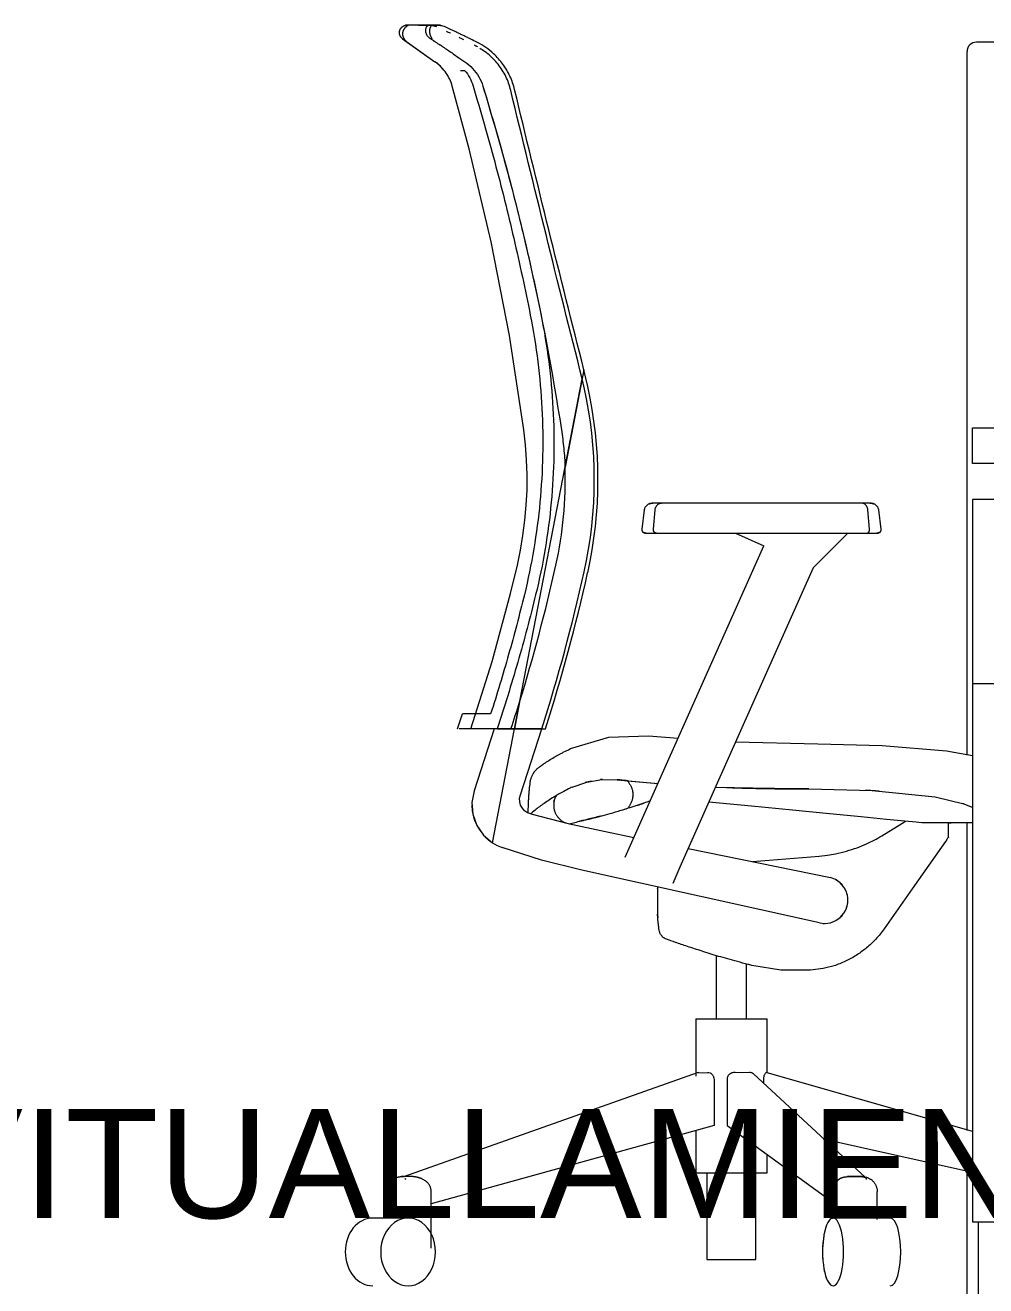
# Model space of a CAD drawing. Header units: inches. Extents: x -6 to 158, y 10 to 161.
# Drawn here: x 20.153 to 20.964, y 32.275 to 33.339 of the extents above; entities that cross this region are included whole.
import ezdxf

# ---------------------------------------------------------------- set-up
doc = ezdxf.new("R2010")
doc.units = ezdxf.units.IN
doc.header["$MEASUREMENT"] = 0
doc.layers.add('I-FURN', color=2, linetype='Continuous', lineweight=9)
doc.layers.add('I-FURN-PNLS', color=2, linetype='Continuous', lineweight=9)
doc.layers.add('TEXTO', color=2, linetype='Continuous')
doc.styles.add('style1', font='micross.ttf')

# ---------------------------------------------------------------- blocks, each defined once
blk = doc.blocks.new('Haworth_Belong-Screen1 - Full Modesty or Structural L Screen 36-425638-Section 1')
at = {"layer": 'I-FURN-PNLS', "color": 251}
for p, q in [((-13400.6, 1054.1), (-13400.6, 460.4)), ((-12506.4, 1062), (-13392.6, 1062)), ((-13400.6, 403.5), (-13400.6, 143.8)), ((-13400.6, 109.6), (-13400.6, 3.2))]:
    blk.add_line(p, q, dxfattribs=at)
blk.add_arc((-13392.6, 1054.1), 7.94, 90, 180, dxfattribs=at)
blk = doc.blocks.new('Haworth_Chair_Very-Task - Fixed Arms-425630-Section 1')
at = {"layer": 'I-FURN', "color": 251}
for p, q in [((-13855.1, 1076.3), (-13874.2, 1076.3)), ((-13863.3, 1076.3), (-13852.9, 1076.3)), ((-13852.8, 1076.3), (-13861.3, 1076.3)), ((-13861.3, 1076.3), (-13852.8, 1076.3)), ((-13852.9, 1076.3), (-13861.3, 1076.3)), ((-13861.2, 1076.3), (-13855.1, 1076.3)), ((-13845.4, 1076.3), (-13859.9, 1076.3)), ((-13859.9, 1076.3), (-13845.4, 1076.3)), ((-13852.8, 1076.3), (-13855.1, 1076.3)), ((-13845.4, 1076.3), (-13852.9, 1076.3)), ((-13876.8, 1064.9), (-13849.5, 1045.5)), ((-13873.1, 1062.3), (-13849.5, 1045.5)), ((-13827.9, 1038.2), (-13824.4, 1038.2)), ((-13782.4, 482.6), (-13725.2, 778.1)), ((-13723.8, 785.6), (-13739.7, 703.5)), ((-13723.6, 770.8), (-13725.2, 778.1)), ((-13720.6, 771.5), (-13723.8, 785.6)), ((-13658.4, 673.1), (-13665.5, 673.1)), ((-13658.4, 673.1), (-13665.5, 673.1)), ((-13489.5, 673.1), (-13658.4, 673.1)), ((-13482.4, 673.1), (-13489.5, 673.1)), ((-13482.4, 673.1), (-13489.5, 673.1)), ((-13672.9, 667.4), (-13674.9, 651.2)), ((-13665.2, 651.2), (-13663.7, 667.4)), ((-13482.7, 651.2), (-13484.2, 667.4)), ((-13473, 651.2), (-13475, 667.4)), ((-13671.2, 647.7), (-13662.5, 647.7)), ((-13671.2, 647.7), (-13662.5, 647.7)), ((-13662.5, 647.7), (-13485.4, 647.7)), ((-13595.8, 647.7), (-13572.1, 637.2)), ((-13530.3, 618.6), (-13501.2, 647.7)), ((-13485.4, 647.7), (-13476.7, 647.7)), ((-13485.4, 647.7), (-13476.7, 647.7)), ((-13655.3, 450.3), (-13572.1, 637.2)), ((-13530.3, 618.6), (-13613.5, 431.7)), ((-13778.1, 505.1), (-13782.4, 482.6)), ((-13830.4, 482.6), (-13826.2, 495.3)), ((-13802.5, 495.3), (-13826.2, 495.3)), ((-13799.9, 482.6), (-13829.1, 482.6)), ((-13799.4, 482.6), (-13816.4, 430.3)), ((-13801, 386.6), (-13782.4, 482.6)), ((-13782.4, 482.6), (-13799.4, 482.6)), ((-13797.1, 482.6), (-13782.4, 482.6)), ((-13785.4, 482.6), (-13782.4, 482.6)), ((-13782.4, 482.6), (-13759.4, 482.6)), ((-13759.4, 482.6), (-13782.4, 482.6)), ((-13782.4, 482.6), (-13756.2, 482.6)), ((-13777.4, 427), (-13759.4, 482.6)), ((-13644.4, 474.4), (-13669.3, 476.5)), ((-13526.5, 469.8), (-13595.8, 471.5)), ((-13395.8, 459.8), (-13418, 463.8)), ((-13684.6, 384.4), (-13655.3, 450.3)), ((-13695.6, 439.7), (-13661.2, 436.6)), ((-13816.4, 430.3), (-13818.1, 422)), ((-13613.5, 431.7), (-13642.8, 365.8)), ((-13612.7, 433.5), (-13534.1, 432.1)), ((-13534.1, 432.1), (-13591.7, 432.7)), ((-13749.1, 421.1), (-13749.1, 415.2)), ((-13705.6, 396), (-13681.7, 391.1)), ((-13416.3, 391.2), (-13416.3, 403.8)), ((-13416.3, 391.2), (-13416.3, 403.8)), ((-13807, 391.4), (-13802.6, 387.6)), ((-13689.1, 374.4), (-13684.6, 384.4)), ((-13635.8, 381.7), (-13515.7, 357.2)), ((-13581.5, 370.6), (-13525.2, 375.3)), ((-13525, 318.9), (-13725.5, 363.3)), ((-13642.8, 365.8), (-13648.9, 352.2)), ((-13661.7, 347.7), (-13661.7, 326.3)), ((-13612.1, 291.3), (-13612.1, 238.1)), ((-13586.7, 238.1), (-13586.7, 284.2)), ((-13629.5, 238.1), (-13629.5, 189.5)), ((-13629.5, 238.1), (-13569.2, 238.1)), ((-13569.2, 192.5), (-13569.2, 238.1)), ((-13627.4, 192.7), (-13875.9, 104.7)), ((-13486.2, 104), (-13580.7, 191.5)), ((-13395.8, 142.9), (-13569.9, 192.7)), ((-13614, 186.7), (-13614, 147.9)), ((-13603, 186.7), (-13603, 147.9)), ((-13572, 183.5), (-13572, 186.7)), ((-13614, 147.9), (-13852.7, 81.9)), ((-13629.5, 143.7), (-13629.5, 107.9)), ((-13603, 147.9), (-13513.7, 83.3)), ((-13521.8, 136.7), (-13395.8, 108.5)), ((-13569.2, 107.9), (-13569.2, 123.5)), ((-13629.5, 107.9), (-13569.2, 107.9)), ((-13620, 107.9), (-13620, 34.9)), ((-13578.7, 34.9), (-13578.7, 107.9)), ((-13871.6, 104.8), (-13875.4, 104.8)), ((-13867.9, 104.8), (-13871.6, 104.8)), ((-13501.4, 104.8), (-13495.4, 104.8)), ((-13495.4, 104.8), (-13489.3, 104.8)), ((-13890.7, 92.1), (-13890.7, 79.4)), ((-13890.7, 92.1), (-13890.7, 79.4)), ((-13852.7, 81.9), (-13852.7, 92.1)), ((-13514.4, 92.1), (-13514.4, 79.4)), ((-13476.3, 79.4), (-13476.3, 92.1)), ((-13476.3, 79.4), (-13476.3, 92.1)), ((-13890.7, 79.4), (-13890.7, 69.7)), ((-13890.7, 79.4), (-13890.7, 69.6)), ((-13887, 79.4), (-13890.4, 79.4)), ((-13890.4, 79.4), (-13887, 79.4)), ((-13852.6, 79.4), (-13887, 79.4)), ((-13887, 79.4), (-13852.6, 79.4)), ((-13852.8, 79.4), (-13852.6, 79.4)), ((-13852.6, 79.4), (-13852.8, 79.4)), ((-13852.6, 79.4), (-13852.6, 82.2)), ((-13852.6, 79.4), (-13852.6, 81.9)), ((-13852.6, 56.3), (-13852.6, 79.4)), ((-13852.6, 44.4), (-13852.6, 79.4)), ((-13514.4, 83.8), (-13514.4, 79.4)), ((-13514.4, 79.4), (-13514.4, 69.2)), ((-13489.5, 79.4), (-13514.4, 79.4)), ((-13514.4, 79.4), (-13514.4, 69.2)), ((-13514.4, 79.4), (-13513.5, 79.4)), ((-13514.4, 79.4), (-13489.5, 79.4)), ((-13513.5, 79.4), (-13514.4, 79.4)), ((-13477.2, 79.4), (-13489.5, 79.4)), ((-13489.5, 79.4), (-13477.2, 79.4)), ((-13476.3, 79.4), (-13477.2, 79.4)), ((-13477.2, 79.4), (-13476.3, 79.4)), ((-13476.3, 68.7), (-13476.3, 79.4)), ((-13476.3, 69.8), (-13476.3, 79.4)), ((-13872.1, 69.8), (-13902, 69.8)), ((-13465.3, 69.8), (-13513.6, 69.8)), ((-13620, 34.9), (-13578.7, 34.9))]:
    blk.add_line(p, q, dxfattribs=at)
at = {"layer": 'I-FURN', "color": 251, "flags": 128}
for points in [[(-13876.8, 1064.9), (-13877, 1065), (-13877.2, 1065.2), (-13877.3, 1065.4), (-13877.5, 1065.5), (-13877.7, 1065.7), (-13877.9, 1065.9), (-13878, 1066.1), (-13878.2, 1066.3), (-13878.3, 1066.5), (-13878.5, 1066.7), (-13878.6, 1066.9), (-13878.7, 1067.2), (-13878.8, 1067.4), (-13878.9, 1067.6), (-13879, 1067.9), (-13879.1, 1068.1), (-13879.2, 1068.4), (-13879.3, 1068.6), (-13879.3, 1068.8), (-13879.4, 1069.1), (-13879.4, 1069.3), (-13879.4, 1069.6), (-13879.4, 1069.9), (-13879.4, 1070.1), (-13879.4, 1070.4), (-13879.4, 1070.6), (-13879.4, 1070.9), (-13879.3, 1071.1), (-13879.3, 1071.4), (-13879.2, 1071.6), (-13879.2, 1071.9), (-13879.1, 1072.1), (-13879, 1072.3), (-13878.9, 1072.6), (-13878.8, 1072.8), (-13878.7, 1073), (-13878.6, 1073.3), (-13878.4, 1073.5), (-13878.3, 1073.7), (-13878.1, 1073.9), (-13878, 1074.1), (-13877.8, 1074.3), (-13877.7, 1074.5), (-13877.5, 1074.7), (-13877.3, 1074.8), (-13877.1, 1075), (-13876.9, 1075.1), (-13876.7, 1075.3), (-13876.5, 1075.4), (-13876.3, 1075.6), (-13876, 1075.7), (-13875.8, 1075.8), (-13875.6, 1075.9), (-13875.3, 1076), (-13875.1, 1076.1), (-13874.9, 1076.2), (-13874.6, 1076.2), (-13874.4, 1076.3), (-13874.2, 1076.3)], [(-13873.1, 1062.3), (-13873.4, 1062.5), (-13873.7, 1062.7), (-13873.9, 1062.9), (-13874.1, 1063.2), (-13874.4, 1063.4), (-13874.6, 1063.6), (-13874.8, 1063.9), (-13875, 1064.2), (-13875.2, 1064.4), (-13875.4, 1064.7), (-13875.5, 1065), (-13875.7, 1065.3), (-13875.8, 1065.6), (-13876, 1065.9), (-13876.1, 1066.2), (-13876.2, 1066.5), (-13876.3, 1066.8), (-13876.4, 1067.1), (-13876.4, 1067.4), (-13876.5, 1067.7), (-13876.5, 1068.1), (-13876.6, 1068.4), (-13876.6, 1068.7), (-13876.6, 1069.1), (-13876.6, 1069.4), (-13876.6, 1069.7), (-13876.5, 1070), (-13876.5, 1070.4), (-13876.4, 1070.7), (-13876.3, 1071), (-13876.3, 1071.3), (-13876.2, 1071.6), (-13876, 1071.9), (-13875.9, 1072.2), (-13875.8, 1072.5), (-13875.6, 1072.8), (-13875.5, 1073.1), (-13875.3, 1073.4), (-13875.1, 1073.7), (-13874.9, 1073.9), (-13874.7, 1074.2), (-13874.5, 1074.4), (-13874.3, 1074.7), (-13874.1, 1074.9), (-13873.8, 1075.1), (-13873.6, 1075.3), (-13873.3, 1075.5), (-13873.1, 1075.7), (-13872.8, 1075.9), (-13872.5, 1076.1), (-13872.2, 1076.2), (-13872.1, 1076.3)], [(-13841.7, 1038.2), (-13842.7, 1039.4), (-13843.7, 1040.5), (-13844.8, 1041.6), (-13845.9, 1042.7), (-13847, 1043.7), (-13848.2, 1044.6), (-13849.5, 1045.5), (-13849.5, 1045.5)], [(-13834.9, 1025), (-13835.3, 1026.4), (-13835.8, 1027.9), (-13836.4, 1029.3), (-13837, 1030.7), (-13837.7, 1032), (-13838.4, 1033.4), (-13839.2, 1034.7), (-13840.1, 1036), (-13840.9, 1037.2), (-13841.9, 1038.4), (-13842.8, 1039.6), (-13843.9, 1040.7), (-13844.9, 1041.8), (-13846.1, 1042.8), (-13847.2, 1043.8), (-13848.4, 1044.8), (-13849.5, 1045.5)], [(-13834.1, 1052.3), (-13829.2, 1048.9), (-13824.3, 1045.5)], [(-13834.1, 1052.3), (-13829.2, 1048.9), (-13824.3, 1045.5)], [(-13774.5, 734.9), (-13786.6, 814.5), (-13802, 893.6), (-13820.5, 972), (-13834.9, 1025)], [(-13779.9, 620.8), (-13777.3, 633.3), (-13775.2, 645.9), (-13773.5, 658.6), (-13772.4, 671.3), (-13771.8, 684.1), (-13771.7, 696.9), (-13772.1, 709.6), (-13773.1, 722.4), (-13774.5, 734.9)], [(-13819.1, 482.6), (-13801.2, 539.4), (-13785.7, 596.9), (-13779.9, 620.8)], [(-13669.3, 476.5), (-13703, 475.3), (-13735.3, 465.7)], [(-13418, 463.8), (-13472.2, 468.3), (-13526.5, 469.8)], [(-13733.7, 433.4), (-13721.4, 437.7), (-13708.6, 439.9), (-13695.6, 439.7)], [(-13816.4, 430.3), (-13818.3, 420.5), (-13817.5, 410.6), (-13814.2, 401.2), (-13808.6, 393), (-13801, 386.6)], [(-13768.6, 410.8), (-13771.4, 411.9), (-13773.8, 413.5), (-13775.7, 415.7), (-13777.2, 418.3), (-13777.9, 421.2), (-13778, 424.1), (-13777.4, 427)], [(-13534.1, 432.1), (-13480.6, 430.7), (-13427.5, 425.4)], [(-13818.3, 418.2), (-13818, 413.6), (-13817.7, 411.9)], [(-13443.6, 403.8), (-13452.9, 404.7), (-13468.4, 406.2), (-13489.8, 408.3), (-13516.5, 410.9), (-13547.7, 413.9), (-13582.5, 417.3), (-13618.3, 420.8)], [(-13427.5, 425.4), (-13403.3, 419.5), (-13395.6, 416.4)], [(-13817, 408.5), (-13816, 405.5), (-13815, 403)], [(-13768.6, 410.8), (-13737.2, 402.9), (-13705.6, 396)], [(-13472.5, 392.4), (-13455.5, 402.8), (-13452.4, 404.7)], [(-13813.4, 399.8), (-13812.3, 397.9), (-13810, 394.8)], [(-13438.6, 403.4), (-13441.1, 403.6), (-13443.6, 403.8)], [(-13395.8, 403.5), (-13414, 403.4), (-13438.6, 403.4)], [(-13416.6, 403.4), (-13414, 403.4), (-13395.8, 403.5)], [(-13801, 386.6), (-13797.1, 384.3), (-13792.8, 382.5)], [(-13416.4, 390.9), (-13416.9, 390.3), (-13417.6, 389.3), (-13418.5, 388), (-13419.6, 386.5), (-13420.8, 384.7), (-13422.1, 382.9)], [(-13725.5, 363.3), (-13759.5, 371.9), (-13792.8, 382.5)], [(-13525.2, 375.3), (-13518.4, 376.1), (-13511.6, 377.2)], [(-13422.1, 382.9), (-13446.8, 347.7), (-13470.5, 313.9)], [(-13525, 318.9), (-13520.3, 318.4), (-13515.7, 319), (-13511.3, 320.8), (-13507.5, 323.5), (-13504.4, 327.1), (-13502.3, 331.2), (-13501.2, 335.8), (-13501.2, 340.5), (-13502.3, 345.1), (-13504.4, 349.2), (-13507.5, 352.8), (-13511.4, 355.5), (-13515.7, 357.2)], [(-13532.7, 278.9), (-13557.6, 279.1), (-13582.1, 283.1)], [(-13511.6, 283.1), (-13522, 280.3), (-13532.7, 278.9)], [(-13626.9, 192.7), (-13623.8, 192.5), (-13619.5, 192.7)], [(-13584.2, 192.7), (-13590, 192.5), (-13596.3, 192.7)], [(-13890.7, 92.1), (-13890.7, 92.6), (-13890.6, 93.1), (-13890.6, 93.6), (-13890.5, 94.1), (-13890.4, 94.6), (-13890.3, 95.1), (-13890.2, 95.6), (-13890, 96.1), (-13889.9, 96.5), (-13889.7, 97), (-13889.5, 97.5), (-13889.2, 97.9), (-13889, 98.4), (-13888.7, 98.8), (-13888.5, 99.2), (-13888.2, 99.7), (-13887.9, 100.1), (-13887.5, 100.4), (-13887.2, 100.8), (-13886.8, 101.2), (-13886.5, 101.5), (-13886.1, 101.9), (-13885.7, 102.2), (-13885.3, 102.5), (-13884.8, 102.8), (-13884.4, 103), (-13884, 103.3), (-13883.5, 103.5), (-13883.1, 103.7), (-13882.6, 103.9), (-13882.1, 104.1), (-13881.6, 104.2), (-13881.1, 104.4), (-13880.6, 104.5), (-13880.1, 104.6), (-13879.6, 104.7), (-13879.1, 104.7), (-13878.6, 104.8), (-13878.1, 104.8), (-13878, 104.8)], [(-13890.7, 92.1), (-13890.7, 92.6), (-13890.6, 93.1), (-13890.6, 93.6), (-13890.5, 94.1), (-13890.4, 94.6), (-13890.3, 95.1), (-13890.2, 95.6), (-13890, 96.1), (-13889.9, 96.5), (-13889.7, 97), (-13889.5, 97.5), (-13889.2, 97.9), (-13889, 98.4), (-13888.7, 98.8), (-13888.5, 99.2), (-13888.2, 99.7), (-13887.9, 100.1), (-13887.5, 100.4), (-13887.2, 100.8), (-13886.8, 101.2), (-13886.5, 101.5), (-13886.1, 101.9), (-13885.7, 102.2), (-13885.3, 102.5), (-13884.8, 102.8), (-13884.4, 103), (-13884, 103.3), (-13883.5, 103.5), (-13883.1, 103.7), (-13882.6, 103.9), (-13882.1, 104.1)], [(-13881.6, 104.2), (-13881.1, 104.4), (-13880.6, 104.5), (-13880.1, 104.6), (-13879.6, 104.7), (-13879.1, 104.7), (-13878.6, 104.8), (-13878.1, 104.8), (-13878, 104.8)], [(-13875.8, 104.8), (-13876, 104.8), (-13876.1, 104.8), (-13876.3, 104.8), (-13876.5, 104.8), (-13876.6, 104.8), (-13876.8, 104.8), (-13876.9, 104.8), (-13877.1, 104.8), (-13877.2, 104.8), (-13877.3, 104.8), (-13877.4, 104.8), (-13877.5, 104.8), (-13877.6, 104.8), (-13877.7, 104.8), (-13877.8, 104.8), (-13877.8, 104.8), (-13877.9, 104.8), (-13877.9, 104.8), (-13878, 104.8), (-13878, 104.8), (-13878, 104.8)], [(-13878, 104.8), (-13878, 104.8), (-13878, 104.8), (-13877.9, 104.8), (-13877.9, 104.8), (-13877.9, 104.8), (-13877.8, 104.8), (-13877.7, 104.8), (-13877.7, 104.8), (-13877.6, 104.8), (-13877.5, 104.8), (-13877.4, 104.8), (-13877.3, 104.8), (-13877.1, 104.8), (-13877, 104.8), (-13876.9, 104.8), (-13876.8, 104.8)], [(-13876.8, 104.8), (-13876.9, 104.8), (-13877.1, 104.8), (-13877.2, 104.8), (-13877.3, 104.8), (-13877.4, 104.8), (-13877.5, 104.8), (-13877.6, 104.8), (-13877.7, 104.8), (-13877.8, 104.8), (-13877.8, 104.8), (-13877.9, 104.8), (-13877.9, 104.8), (-13877.9, 104.8), (-13878, 104.8), (-13878, 104.8), (-13878, 104.8)], [(-13878, 104.8), (-13878, 104.8), (-13878, 104.8), (-13877.9, 104.8), (-13877.9, 104.8), (-13877.9, 104.8), (-13877.8, 104.8), (-13877.7, 104.8), (-13877.7, 104.8), (-13877.6, 104.8), (-13877.5, 104.8), (-13877.4, 104.8), (-13877.3, 104.8), (-13877.1, 104.8), (-13877, 104.8), (-13876.9, 104.8), (-13876.7, 104.8), (-13876.6, 104.8), (-13876.4, 104.8), (-13876.2, 104.8), (-13876.1, 104.8), (-13875.9, 104.8), (-13875.7, 104.8), (-13875.5, 104.8), (-13875.4, 104.8)], [(-13876.8, 104.8), (-13876.6, 104.8), (-13876.5, 104.8), (-13876.3, 104.8), (-13876.1, 104.8), (-13875.9, 104.8), (-13875.7, 104.8)], [(-13867.9, 104.8), (-13868.1, 104.8), (-13868.3, 104.8), (-13868.5, 104.8), (-13868.8, 104.8), (-13869, 104.8), (-13869.2, 104.8), (-13869.5, 104.8), (-13869.7, 104.8), (-13870, 104.8), (-13870.2, 104.8), (-13870.4, 104.8), (-13870.7, 104.8), (-13870.9, 104.8), (-13871.2, 104.8), (-13871.5, 104.8), (-13871.7, 104.8), (-13872, 104.8), (-13872.2, 104.8), (-13872.5, 104.8), (-13872.7, 104.8), (-13873, 104.8), (-13873.2, 104.8), (-13873.5, 104.8), (-13873.7, 104.8), (-13873.9, 104.8), (-13874.2, 104.8), (-13874.4, 104.8), (-13874.6, 104.8), (-13874.9, 104.8), (-13875.1, 104.8), (-13875.3, 104.8), (-13875.5, 104.8), (-13875.7, 104.8), (-13875.9, 104.8), (-13876.1, 104.8), (-13876.2, 104.8), (-13876.4, 104.8), (-13876.6, 104.8), (-13876.7, 104.8), (-13876.8, 104.8)], [(-13514.4, 92.1), (-13514.4, 92.6), (-13514.4, 93.1), (-13514.3, 93.6), (-13514.2, 94.1), (-13514.2, 94.6), (-13514, 95.1), (-13513.9, 95.6), (-13513.8, 96.1), (-13513.6, 96.5), (-13513.4, 97), (-13513.2, 97.5), (-13513, 97.9), (-13512.7, 98.4), (-13512.5, 98.8), (-13512.2, 99.2), (-13511.9, 99.7), (-13511.6, 100.1), (-13511.3, 100.4), (-13510.9, 100.8), (-13510.6, 101.2), (-13510.2, 101.5), (-13509.8, 101.9), (-13509.4, 102.2), (-13509, 102.5), (-13508.6, 102.8), (-13508.1, 103), (-13507.7, 103.3), (-13507.2, 103.5), (-13507, 103.6)], [(-13493.4, 104.8), (-13493.6, 104.8), (-13493.9, 104.8), (-13494.1, 104.8), (-13494.4, 104.8), (-13494.6, 104.8), (-13494.9, 104.8), (-13495.1, 104.8), (-13495.4, 104.8), (-13495.7, 104.8), (-13495.9, 104.8), (-13496.2, 104.8), (-13496.4, 104.8), (-13496.7, 104.8), (-13496.9, 104.8), (-13497.2, 104.8), (-13497.4, 104.8), (-13497.6, 104.8), (-13497.9, 104.8), (-13498.1, 104.8), (-13498.3, 104.8), (-13498.5, 104.8), (-13498.8, 104.8), (-13499, 104.8), (-13499.2, 104.8), (-13499.4, 104.8), (-13499.6, 104.8), (-13499.8, 104.8), (-13499.9, 104.8), (-13500.1, 104.8), (-13500.3, 104.8), (-13500.4, 104.8), (-13500.6, 104.8), (-13500.7, 104.8), (-13500.9, 104.8), (-13501, 104.8), (-13501.1, 104.8), (-13501.2, 104.8), (-13501.3, 104.8), (-13501.4, 104.8), (-13501.4, 104.8)], [(-13489, 104.8), (-13489, 104.8), (-13489, 104.8), (-13489.1, 104.8), (-13489.1, 104.8), (-13489.1, 104.8), (-13489.2, 104.8), (-13489.3, 104.8), (-13489.3, 104.8), (-13489.4, 104.8), (-13489.5, 104.8), (-13489.6, 104.8), (-13489.7, 104.8), (-13489.8, 104.8), (-13490, 104.8), (-13490.1, 104.8), (-13490.3, 104.8), (-13490.4, 104.8), (-13490.6, 104.8), (-13490.8, 104.8), (-13490.9, 104.8), (-13491.1, 104.8), (-13491.3, 104.8), (-13491.5, 104.8), (-13491.7, 104.8), (-13491.9, 104.8), (-13492.1, 104.8), (-13492.4, 104.8), (-13492.6, 104.8), (-13492.8, 104.8), (-13493.1, 104.8), (-13493.3, 104.8), (-13493.4, 104.8)], [(-13489.3, 104.8), (-13489.2, 104.8), (-13489.2, 104.8), (-13489.1, 104.8), (-13489.1, 104.8), (-13489.1, 104.8), (-13489, 104.8), (-13489, 104.8), (-13489, 104.8)], [(-13489, 104.8), (-13488.5, 104.8), (-13488, 104.7), (-13487.5, 104.7), (-13487, 104.6), (-13486.5, 104.5), (-13486, 104.4), (-13485.5, 104.3), (-13485, 104.1), (-13484.5, 104), (-13484.1, 103.8), (-13483.6, 103.6), (-13483.1, 103.3), (-13482.7, 103.1), (-13482.3, 102.8), (-13481.8, 102.6), (-13481.4, 102.3), (-13481, 102), (-13480.6, 101.6), (-13480.3, 101.3), (-13479.9, 100.9), (-13479.6, 100.6), (-13479.2, 100.2), (-13478.9, 99.8), (-13478.6, 99.4), (-13478.3, 98.9), (-13478.1, 98.5), (-13477.8, 98.1), (-13477.6, 97.6), (-13477.4, 97.1), (-13477.2, 96.7), (-13477, 96.2), (-13476.8, 95.7), (-13476.7, 95.2), (-13476.6, 94.7), (-13476.5, 94.2), (-13476.4, 93.7), (-13476.4, 93.2), (-13476.3, 92.7), (-13476.3, 92.2), (-13476.3, 92.1)], [(-13487, 104.6), (-13486.5, 104.5), (-13486, 104.4), (-13485.5, 104.3), (-13485, 104.1), (-13484.5, 104), (-13484.1, 103.8), (-13483.6, 103.6), (-13483.1, 103.3), (-13482.7, 103.1), (-13482.3, 102.8), (-13481.8, 102.6), (-13481.4, 102.3), (-13481, 102), (-13480.6, 101.6), (-13480.3, 101.3), (-13479.9, 100.9), (-13479.6, 100.6), (-13479.2, 100.2), (-13478.9, 99.8), (-13478.6, 99.4), (-13478.3, 98.9), (-13478.1, 98.5), (-13477.8, 98.1), (-13477.6, 97.6), (-13477.4, 97.1), (-13477.2, 96.7), (-13477, 96.2), (-13476.8, 95.7), (-13476.7, 95.2), (-13476.6, 94.7), (-13476.5, 94.2), (-13476.4, 93.7), (-13476.4, 93.2), (-13476.3, 92.7), (-13476.3, 92.2), (-13476.3, 92.1)]]:
    blk.add_lwpolyline(points, dxfattribs=at)
at = {"layer": 'I-FURN', "color": 251}
for start, end in [(55.7088, 60), (40.6095, 45), (25.9164, 30), (11.3725, 15), (340.6595, 360), (0, 4.9933), (315, 319.409), (330, 334.1302), (265.9986, 270)]:
    blk.add_arc((-13520.7, 338.1), 19.7, start, end, dxfattribs=at)
for centre, major_axis, ratio, start_param, end_param in [((-14047.7, 692.9), (0, 345), 0.964323, 4.484662, 4.940116), ((-14047.7, 692.9), (0, 348.2), 0.964323, 4.484662, 4.940116), ((-14047.7, 692.9), (0, 319.6), 0.964323, 4.484662, 4.745319), ((-15146.7, 957), (0, 1489.5), 0.964323, 4.404105, 4.484662), ((-15146.7, 957), (0, 1514.9), 0.964323, 4.393833, 4.484662), ((-15146.7, 957), (0, 1518), 0.964323, 4.394523, 4.484662), ((-15150.6, 937.1), (1439.1, 0), 0.998589, 5.961399, 5.977865), ((-13669.2, 293.6), (0, 154), 0.999848, 0.431878, 0.444043), ((-13902, 41.3), (0, 28.6), 0.809017, 0, 1.570796), ((-13872.1, 41.3), (0, 28.6), 0.809017, 4.712389, 7.853982), ((-13513.6, 41.3), (0, 28.6), 0.309017, 4.712389, 7.853982), ((-13513.6, 41.3), (0, 28.6), 0.309017, 0.006306, 0.523599), ((-13465.3, 41.3), (0, 28.6), 0.309017, 4.712389, 6.283185), ((-13513.6, 41.3), (0, 28.6), 0.309017, 0.785398, 1.570796), ((-13902, 41.3), (0, 28.6), 0.809017, 1.570796, 3.141593), ((-13872.1, 41.3), (0, 28.6), 0.809017, 1.570796, 4.712389), ((-13513.6, 41.3), (0, 28.6), 0.309017, 1.570796, 4.712389), ((-13513.6, 41.3), (0, 28.6), 0.309017, 1.570796, 1.832596), ((-13465.3, 41.3), (0, 28.6), 0.309017, 3.141593, 4.712389), ((-13513.6, 41.3), (0, 28.6), 0.309017, 2.094395, 2.617994)]:
    blk.add_ellipse(centre, major_axis=major_axis, ratio=ratio, start_param=start_param, end_param=end_param, dxfattribs=at)
for points, knots in [([(-13853.3, 1064.9), (-13853.6, 1065.1), (-13854.1, 1065.5), (-13854.7, 1066.1), (-13855.2, 1066.5), (-13855.6, 1067), (-13856, 1067.6), (-13856.3, 1068.2), (-13856.5, 1068.6), (-13856.6, 1068.8), (-13856.8, 1069.3), (-13857, 1069.9), (-13857.1, 1070.5), (-13857.2, 1071), (-13857.2, 1071.5), (-13857.2, 1071.9), (-13857.2, 1072.3), (-13857.2, 1072.7), (-13857.1, 1073.2), (-13857, 1073.6), (-13856.9, 1074.1), (-13856.8, 1074.3), (-13856.6, 1074.6), (-13856.5, 1074.9), (-13856.3, 1075.1), (-13856.2, 1075.3), (-13856, 1075.5), (-13855.9, 1075.6), (-13855.9, 1075.7), (-13855.8, 1075.7), (-13855.7, 1075.8), (-13855.5, 1076), (-13855.4, 1076), (-13855.3, 1076.1), (-13855.2, 1076.2), (-13855.2, 1076.2), (-13855.1, 1076.2), (-13855.1, 1076.3), (-13855.1, 1076.3), (-13855.1, 1076.3)], [-1, -1, -1, -1, -0.958333, -0.916667, -0.895833, -0.875, -0.833333, -0.791667, -0.78125, -0.770833, -0.75, -0.708333, -0.666667, -0.638889, -0.611111, -0.583333, -0.555556, -0.527778, -0.5, -0.444444, -0.416667, -0.388889, -0.361111, -0.333333, -0.305556, -0.277778, -0.25, -0.236111, -0.222222, -0.208333, -0.194444, -0.166667, -0.138889, -0.125, -0.111111, -0.097222, -0.083333, -0.055556, 0, 0, 0, 0]), ([(-13855.1, 1076.3), (-13855, 1076.3), (-13855.1, 1076.3), (-13855.2, 1076.2), (-13855.2, 1076.2), (-13855.2, 1076.2)], [-1, -1, -1, -1, -0.9305556, -0.8958333, -0.8888889, -0.8888889, -0.8888889, -0.8888889]), ([(-13852.9, 1076.3), (-13852.8, 1076.3), (-13852.7, 1076.3), (-13852.7, 1076.2), (-13852.7, 1076.2), (-13852.7, 1076.1), (-13852.7, 1075.9), (-13852.8, 1075.8), (-13852.9, 1075.7), (-13852.9, 1075.6), (-13852.9, 1075.6), (-13853, 1075.4), (-13853.1, 1075.3), (-13853.2, 1075), (-13853.3, 1074.8), (-13853.4, 1074.5), (-13853.5, 1074.3), (-13853.7, 1074), (-13853.8, 1073.6), (-13853.8, 1073.3), (-13853.9, 1073), (-13854, 1072.6), (-13854, 1072.3), (-13854, 1072.2)], [0, 0, 0, 0, 0.05, 0.075, 0.1, 0.125, 0.15, 0.175, 0.1875, 0.2, 0.2125, 0.225, 0.25, 0.275, 0.3, 0.325, 0.35, 0.375, 0.4, 0.425, 0.45, 0.475, 0.5, 0.5, 0.5, 0.5]), ([(-13852.7, 1076.2), (-13852.7, 1076.2), (-13852.7, 1076.2), (-13852.7, 1076.3), (-13852.8, 1076.3), (-13852.9, 1076.3)], [0.9, 0.9, 0.9, 0.9, 0.925, 0.95, 1, 1, 1, 1]), ([(-13813.7, 1061.8), (-13815.7, 1062.8), (-13818.7, 1064.3), (-13822.1, 1066), (-13824, 1066.9), (-13825.4, 1067.6), (-13826.8, 1068.3), (-13828.7, 1069.2), (-13831.1, 1070.3), (-13833.3, 1071.4), (-13835.1, 1072.2), (-13836.3, 1072.8), (-13837.5, 1073.4), (-13839, 1074.1), (-13841.5, 1075.3), (-13843.4, 1075.9), (-13844.6, 1076.2)], [0, 0, 0, 0, 0.166667, 0.25, 0.291667, 0.333333, 0.375, 0.416667, 0.5, 0.583333, 0.625, 0.666667, 0.708333, 0.75, 0.833333, 1, 1, 1, 1]), ([(-13854, 1072.1), (-13854, 1072), (-13854.1, 1071.7), (-13854.1, 1071.3), (-13854.1, 1071), (-13854.1, 1070.8), (-13854.1, 1070.7)], [0.50386529, 0.50386529, 0.50386529, 0.50386529, 0.525, 0.55, 0.575, 0.58434933, 0.58434933, 0.58434933, 0.58434933]), ([(-13854.1, 1070.4), (-13854, 1070.1), (-13854, 1069.6), (-13853.8, 1069), (-13853.8, 1068.7), (-13853.7, 1068.6)], [0.6, 0.6, 0.6, 0.6, 0.65, 0.675, 0.69051918, 0.69051918, 0.69051918, 0.69051918]), ([(-13853.7, 1068.4), (-13853.6, 1068.2), (-13853.5, 1067.9), (-13853.3, 1067.3), (-13853.1, 1066.9), (-13853, 1066.6), (-13853, 1066.5)], [0.7, 0.7, 0.7, 0.7, 0.725, 0.75, 0.775, 0.78679484, 0.78679484, 0.78679484, 0.78679484]), ([(-13852.8, 1066.3), (-13852.7, 1066.1), (-13852.5, 1065.7), (-13852.2, 1065.3), (-13852, 1065), (-13852, 1064.9)], [0.8, 0.8, 0.8, 0.8, 0.825, 0.85, 0.86287768, 0.86287768, 0.86287768, 0.86287768]), ([(-13839.6, 1071.2), (-13838.7, 1070.8), (-13837.6, 1070.2), (-13836.4, 1069.7), (-13836.3, 1069.6)], [-0.66666667, -0.66666667, -0.66666667, -0.66666667, -0.58333333, -0.57057824, -0.57057824, -0.57057824, -0.57057824]), ([(-13829.1, 1066.2), (-13828.6, 1065.9), (-13827.4, 1065.3), (-13826.1, 1064.7), (-13825.3, 1064.3)], [-0.3745134, -0.3745134, -0.3745134, -0.3745134, -0.3333333, -0.2719171, -0.2719171, -0.2719171, -0.2719171]), ([(-13843.7, 1058.7), (-13843, 1058.3), (-13839.8, 1056.2), (-13836.7, 1054), (-13834.1, 1052.3)], [0.37117, 0.37117, 0.37117, 0.37117, 0.5, 1, 1, 1, 1]), ([(-13811.6, 1057.1), (-13811, 1056.7), (-13808.6, 1055.3), (-13806.4, 1053.6), (-13804.8, 1052.3)], [-0.6796569, -0.6796569, -0.6796569, -0.6796569, -0.5, 0, 0, 0, 0]), ([(-13769, 831.6), (-13766.4, 818.6), (-13762.2, 792.5), (-13757.6, 739.9), (-13758.7, 686.9), (-13765.6, 634.5), (-13770.9, 608.6), (-13774, 595.8)], [-1, -1, -1, -1, -0.833333, -0.666667, -0.333333, -0.166667, 0, 0, 0, 0]), ([(-13759.9, 831.6), (-13757.3, 818.6), (-13753, 792.6), (-13748.2, 739.9), (-13749.2, 686.9), (-13756, 634.5), (-13761.3, 608.7), (-13764.5, 595.8)], [0, 0, 0, 0, 0.166667, 0.333333, 0.666667, 0.833333, 1, 1, 1, 1]), ([(-13665.5, 673.1), (-13666.1, 673.1), (-13667, 673), (-13668.2, 672.7), (-13668.9, 672.4), (-13669.4, 672.2), (-13669.9, 671.9), (-13670.5, 671.5), (-13671.1, 670.9), (-13671.7, 670.3), (-13672.2, 669.6), (-13672.7, 668.7), (-13672.9, 667.9), (-13672.9, 667.4)], [-1, -1, -1, -1, -0.833333, -0.75, -0.666667, -0.625, -0.583333, -0.5, -0.416667, -0.333333, -0.25, -0.166667, 0, 0, 0, 0]), ([(-13669, 672.4), (-13668.7, 672.5), (-13668.2, 672.7), (-13667, 673), (-13666.1, 673.1), (-13665.5, 673.1)], [-0.3333333, -0.3333333, -0.3333333, -0.3333333, -0.25, -0.1666667, 0, 0, 0, 0]), ([(-13663.7, 667.4), (-13663.7, 667.9), (-13663.5, 668.9), (-13663, 670.1), (-13662.5, 670.9), (-13662, 671.5), (-13661.5, 672), (-13660.9, 672.4), (-13660.3, 672.7), (-13659.5, 673), (-13658.8, 673.1), (-13658.4, 673.1)], [0, 0, 0, 0, 0.166667, 0.333333, 0.416667, 0.5, 0.583333, 0.666667, 0.75, 0.833333, 1, 1, 1, 1]), ([(-13484.2, 667.4), (-13484.2, 667.9), (-13484.4, 668.9), (-13484.9, 670.1), (-13485.5, 670.9), (-13485.9, 671.5), (-13486.4, 672), (-13487, 672.4), (-13487.6, 672.7), (-13488.4, 673), (-13489.1, 673.1), (-13489.5, 673.1)], [0, 0, 0, 0, 0.166667, 0.333333, 0.416667, 0.5, 0.583333, 0.666667, 0.75, 0.833333, 1, 1, 1, 1]), ([(-13482.4, 673.1), (-13481.8, 673.1), (-13480.9, 673), (-13479.8, 672.7), (-13479.2, 672.5), (-13478.9, 672.4)], [0, 0, 0, 0, 0.1666667, 0.25, 0.3333333, 0.3333333, 0.3333333, 0.3333333]), ([(-13475, 667.4), (-13475.1, 667.9), (-13475.3, 668.7), (-13475.8, 669.6), (-13476.2, 670.3), (-13476.8, 670.9), (-13477.4, 671.5), (-13478.1, 672), (-13478.9, 672.4), (-13479.8, 672.7), (-13480.9, 673), (-13481.8, 673.1), (-13482.4, 673.1)], [0, 0, 0, 0, 0.166667, 0.25, 0.333333, 0.416667, 0.5, 0.583333, 0.666667, 0.75, 0.833333, 1, 1, 1, 1]), ([(-13674.9, 651.2), (-13675, 651), (-13675, 650.4), (-13674.8, 649.8), (-13674.5, 649.4), (-13674.3, 649), (-13674, 648.7), (-13673.7, 648.5), (-13673.3, 648.2), (-13672.9, 648.1), (-13672.5, 647.9), (-13672, 647.7), (-13671.5, 647.7), (-13671.2, 647.7)], [-1, -1, -1, -1, -0.857143, -0.714286, -0.642857, -0.571429, -0.5, -0.428571, -0.357143, -0.285714, -0.214286, -0.142857, 0, 0, 0, 0]), ([(-13671.2, 647.7), (-13671.5, 647.7), (-13672, 647.7), (-13672.5, 647.9), (-13672.9, 648.1), (-13673.3, 648.2), (-13673.7, 648.5), (-13674, 648.7), (-13674.2, 648.9), (-13674.3, 649)], [-1, -1, -1, -1, -0.8571429, -0.7857143, -0.7142857, -0.6428571, -0.5714286, -0.5, -0.4285714, -0.4285714, -0.4285714, -0.4285714]), ([(-13662.5, 647.7), (-13662.7, 647.7), (-13663, 647.7), (-13663.4, 647.9), (-13663.7, 648.1), (-13664, 648.2), (-13664.3, 648.5), (-13664.5, 648.7), (-13664.8, 649.1), (-13665, 649.7), (-13665.2, 650.4), (-13665.2, 651), (-13665.2, 651.2)], [0, 0, 0, 0, 0.142857, 0.214286, 0.285714, 0.357143, 0.428571, 0.5, 0.571429, 0.714286, 0.857143, 1, 1, 1, 1]), ([(-13485.4, 647.7), (-13485.2, 647.7), (-13484.9, 647.7), (-13484.5, 647.9), (-13484.2, 648.1), (-13483.9, 648.2), (-13483.6, 648.5), (-13483.4, 648.7), (-13483.1, 649.1), (-13482.9, 649.7), (-13482.7, 650.4), (-13482.7, 651), (-13482.7, 651.2)], [0, 0, 0, 0, 0.142857, 0.214286, 0.285714, 0.357143, 0.428571, 0.5, 0.571429, 0.714286, 0.857143, 1, 1, 1, 1]), ([(-13476.7, 647.7), (-13476.4, 647.7), (-13476, 647.7), (-13475.4, 647.9), (-13475, 648.1), (-13474.6, 648.2), (-13474.2, 648.5), (-13473.9, 648.7), (-13473.6, 649), (-13473.4, 649.4), (-13473.1, 649.8), (-13473, 650.4), (-13472.9, 651), (-13473, 651.2)], [0, 0, 0, 0, 0.142857, 0.214286, 0.285714, 0.357143, 0.428571, 0.5, 0.571429, 0.642857, 0.714286, 0.857143, 1, 1, 1, 1]), ([(-13473.6, 649), (-13473.7, 648.9), (-13473.9, 648.7), (-13474.2, 648.5), (-13474.6, 648.2), (-13475, 648.1), (-13475.4, 647.9), (-13476, 647.7), (-13476.4, 647.7), (-13476.7, 647.7)], [0.4285714, 0.4285714, 0.4285714, 0.4285714, 0.5, 0.5714286, 0.6428571, 0.7142857, 0.7857143, 0.8571429, 1, 1, 1, 1]), ([(-13747.9, 459.3), (-13747.6, 459.5), (-13746.9, 459.9), (-13745.3, 460.8), (-13743.2, 461.9), (-13739.9, 463.6), (-13737.2, 464.8), (-13735.3, 465.7)], [0, 0, 0, 0, 0.166667, 0.333333, 0.5, 0.666667, 1, 1, 1, 1]), ([(-13769, 437.9), (-13768.9, 439), (-13768.5, 440.4), (-13768, 442), (-13767.5, 443.1), (-13767.1, 444), (-13766.7, 444.7), (-13766.3, 445.3), (-13766, 445.7), (-13765.8, 446), (-13765.6, 446.4), (-13765.3, 446.8), (-13764.7, 447.5), (-13763.6, 448.7), (-13762.5, 449.6), (-13761.8, 450.1)], [0, 0, 0, 0, 0.125, 0.1875, 0.25, 0.3125, 0.375, 0.4375, 0.46875, 0.5, 0.53125, 0.5625, 0.625, 0.75, 1, 1, 1, 1]), ([(-13770.7, 411.6), (-13770.7, 412.3), (-13770.7, 413.6), (-13770.7, 415.5), (-13770.6, 417.5), (-13770.6, 419.5), (-13770.5, 421.5), (-13770.4, 423), (-13770.3, 424.3), (-13770.3, 425.2), (-13770.2, 426.1), (-13770.1, 427.2), (-13770, 428.7), (-13769.9, 430.3), (-13769.7, 431.9), (-13769.6, 433.5), (-13769.3, 435.5), (-13769.1, 437), (-13769, 437.9)], [0.0690096, 0.0690096, 0.0690096, 0.0690096, 0.125, 0.1875, 0.25, 0.3125, 0.375, 0.4375, 0.46875, 0.5, 0.53125, 0.5625, 0.625, 0.6875, 0.75, 0.8125, 0.875, 1, 1, 1, 1]), ([(-13686.8, 415.6), (-13686.3, 416.2), (-13685.6, 417.2), (-13684.7, 418.6), (-13684.1, 419.7), (-13683.6, 420.9), (-13682.9, 422.5), (-13682.5, 424), (-13682.4, 425.3), (-13682.3, 426.1), (-13682.2, 427.3), (-13682.3, 428.4), (-13682.4, 429.3), (-13682.6, 430.5), (-13683, 432), (-13683.7, 433.6), (-13684.3, 434.7), (-13684.9, 435.8), (-13685.8, 437.2), (-13686.5, 438.2), (-13687, 438.8)], [0, 0, 0, 0, 0.1, 0.15, 0.2, 0.25, 0.3, 0.4, 0.425, 0.45, 0.5, 0.55, 0.575, 0.6, 0.7, 0.75, 0.8, 0.85, 0.9, 1, 1, 1, 1]), ([(-13747.9, 425.9), (-13751.3, 423.8), (-13757.6, 419.7), (-13764.4, 414.6), (-13767.8, 411.8), (-13769, 410.8)], [0, 0, 0, 0, 0.3333333, 0.6666667, 0.8930434, 0.8930434, 0.8930434, 0.8930434]), ([(-13747.3, 426.2), (-13747.6, 425.6), (-13748, 424.8), (-13748.4, 423.7), (-13748.7, 423), (-13748.8, 422.4), (-13749, 421.5), (-13749.1, 421.1), (-13749.1, 421.1)], [-0.9998495, -0.9998495, -0.9998495, -0.9998495, -0.875, -0.8125, -0.75, -0.6875, -0.625, -0.5001648, -0.5001648, -0.5001648, -0.5001648]), ([(-13735.3, 432.6), (-13737.2, 431.7), (-13739.9, 430.3), (-13743.1, 428.6), (-13745.2, 427.4), (-13746.9, 426.5), (-13747.6, 426.1), (-13747.9, 425.9)], [0, 0, 0, 0, 0.333333, 0.5, 0.666667, 0.833333, 1, 1, 1, 1]), ([(-13606.2, 433.3), (-13599.2, 433), (-13575.1, 432.2), (-13551.1, 432), (-13534.1, 432.1)], [0.5293233, 0.5293233, 0.5293233, 0.5293233, 0.6666667, 1, 1, 1, 1]), ([(-13749.1, 421.1), (-13749.1, 421.1), (-13749, 421.5), (-13748.8, 422.4), (-13748.7, 422.8), (-13748.6, 423)], [-0.5, -0.5, -0.5, -0.5, -0.375, -0.3125, -0.25, -0.25, -0.25, -0.25]), ([(-13668, 421.8), (-13669.7, 421.2), (-13676, 419), (-13682.3, 417), (-13686.8, 415.6)], [0.3118863, 0.3118863, 0.3118863, 0.3118863, 0.5, 1, 1, 1, 1]), ([(-13679.6, 417.9), (-13678, 418.4), (-13675.8, 419.1), (-13673.7, 419.8), (-13673.1, 420)], [0.3413115, 0.3413115, 0.3413115, 0.3413115, 0.5, 0.5524858, 0.5524858, 0.5524858, 0.5524858]), ([(-13404.3, 419.8), (-13404.1, 419.7), (-13403.6, 419.6), (-13403.2, 419.4), (-13402.9, 419.3)], [0.36394816, 0.36394816, 0.36394816, 0.36394816, 0.375, 0.38671448, 0.38671448, 0.38671448, 0.38671448]), ([(-13749, 414.8), (-13748.9, 414.6), (-13748.8, 414.2), (-13748.5, 413.2), (-13748.2, 412.2), (-13747.7, 411.2), (-13747.2, 410.3), (-13746.5, 409.1), (-13744.8, 406.9), (-13742.1, 404.5), (-13739.3, 403.4), (-13738, 403)], [-0.4444444, -0.4444444, -0.4444444, -0.4444444, -0.4166667, -0.3888889, -0.3611111, -0.3333333, -0.3055556, -0.2777778, -0.2222222, -0.1111111, -0.0316863, -0.0316863, -0.0316863, -0.0316863]), ([(-13736.1, 402.6), (-13733.2, 403.3), (-13726.1, 404.9), (-13717.1, 407.1), (-13711.9, 408.4)], [-0.9768271, -0.9768271, -0.9768271, -0.9768271, -0.5, 0, 0, 0, 0]), ([(-13416.3, 391.1), (-13416.3, 391.1), (-13416.3, 391.2), (-13416.3, 391.2), (-13416.3, 391.2)], [0.3706276, 0.3706276, 0.3706276, 0.3706276, 0.5, 1, 1, 1, 1]), ([(-13416.3, 391.2), (-13416.3, 391.2), (-13416.3, 391.2), (-13416.3, 391.1), (-13416.3, 391.1)], [0, 0, 0, 0, 0.5, 0.6293724, 0.6293724, 0.6293724, 0.6293724]), ([(-13416.3, 391.1), (-13416.3, 391.1), (-13416.3, 391.2), (-13416.3, 391.2), (-13416.3, 391.2)], [0.3706276, 0.3706276, 0.3706276, 0.3706276, 0.5, 1, 1, 1, 1]), ([(-13416.3, 391.2), (-13416.3, 391.2), (-13416.3, 391.2), (-13416.3, 391.1), (-13416.3, 391.1)], [0, 0, 0, 0, 0.5, 0.6293724, 0.6293724, 0.6293724, 0.6293724]), ([(-13661.7, 347.7), (-13661.7, 347.7), (-13661.6, 347.9), (-13661.5, 348.3), (-13661.4, 348.7), (-13661.4, 348.8)], [0.5, 0.5, 0.5, 0.5, 0.5416667, 0.5833333, 0.6082629, 0.6082629, 0.6082629, 0.6082629]), ([(-13660.3, 312.9), (-13660.5, 313.8), (-13660.6, 315.2), (-13660.8, 316.8), (-13660.9, 317.7), (-13661, 318.4), (-13661.1, 319), (-13661.2, 319.9), (-13661.3, 321.1), (-13661.4, 322.1), (-13661.4, 322.8), (-13661.4, 323.2), (-13661.5, 323.4), (-13661.5, 323.7), (-13661.5, 324), (-13661.5, 324.4), (-13661.6, 324.9), (-13661.6, 325.5), (-13661.7, 326.1), (-13661.7, 326.3), (-13661.7, 326.3)], [0, 0, 0, 0, 0.0833333, 0.125, 0.1458333, 0.1666667, 0.1875, 0.2083333, 0.25, 0.2916667, 0.3125, 0.3229167, 0.3333333, 0.34375, 0.3541667, 0.375, 0.3958333, 0.4166667, 0.4583333, 0.5, 0.5, 0.5, 0.5]), ([(-13661.7, 326.3), (-13661.7, 326.3), (-13661.7, 326.1), (-13661.6, 325.5), (-13661.6, 324.9), (-13661.5, 324.4), (-13661.5, 324), (-13661.5, 323.7), (-13661.5, 323.5), (-13661.5, 323.4)], [0.500297, 0.500297, 0.500297, 0.500297, 0.5416667, 0.5833333, 0.6041667, 0.625, 0.6458333, 0.65625, 0.6666667, 0.6666667, 0.6666667, 0.6666667]), ([(-13654.1, 305.2), (-13654.6, 305.3), (-13655.3, 305.7), (-13656.2, 306.2), (-13656.9, 306.7), (-13657.4, 307.2), (-13657.9, 307.7), (-13658.4, 308.3), (-13658.9, 309), (-13659.4, 309.8), (-13660, 311), (-13660.2, 312.1), (-13660.3, 312.9)], [0, 0, 0, 0, 0.166667, 0.25, 0.333333, 0.416667, 0.5, 0.583333, 0.666667, 0.75, 0.833333, 1, 1, 1, 1]), ([(-13619.5, 192.7), (-13618.8, 192.8), (-13617.6, 192.6), (-13616.2, 191.7), (-13615.4, 190.8), (-13614.8, 189.8), (-13614.2, 188.5), (-13614, 187.5), (-13614, 186.7)], [0, 0, 0, 0, 0.285714, 0.428571, 0.571429, 0.678571, 0.785714, 1, 1, 1, 1]), ([(-13596.3, 192.7), (-13596.8, 192.8), (-13597.7, 192.7), (-13598.9, 192.4), (-13599.8, 192), (-13600.4, 191.6), (-13601, 191.2), (-13601.7, 190.5), (-13602.4, 189.5), (-13602.9, 188.2), (-13603, 187.2), (-13603, 186.7)], [0, 0, 0, 0, 0.142857, 0.285714, 0.357143, 0.428571, 0.5, 0.571429, 0.714286, 0.857143, 1, 1, 1, 1]), ([(-13580.8, 191.6), (-13581, 191.8), (-13581.4, 192.1), (-13581.8, 192.3), (-13582, 192.4), (-13582.8, 192.7), (-13583.6, 192.8), (-13584.2, 192.7)], [0.5714286, 0.5714286, 0.5714286, 0.5714286, 0.6785714, 0.7053571, 0.7321429, 0.7857143, 1, 1, 1, 1]), ([(-13572, 186.7), (-13572, 187.7), (-13571.9, 189.1), (-13571.4, 190.7), (-13570.9, 191.8), (-13570.4, 192.6), (-13570, 192.8), (-13569.9, 192.7)], [0, 0, 0, 0, 0.285714, 0.428571, 0.571429, 0.785714, 1, 1, 1, 1]), ([(-13875.4, 104.8), (-13875.5, 104.8), (-13875.7, 104.8), (-13875.9, 104.7), (-13876, 104.7), (-13876, 104.7), (-13876.1, 104.6), (-13876.1, 104.6), (-13876.1, 104.5), (-13876, 104.4), (-13876, 104.4), (-13876, 104.4), (-13876, 104.3)], [-1, -1, -1, -1, -0.9285714, -0.8928571, -0.875, -0.8571429, -0.8392857, -0.8214286, -0.7857143, -0.75, -0.7321429, -0.7142857, -0.7142857, -0.7142857, -0.7142857]), ([(-13876, 104.3), (-13876, 104.4), (-13876, 104.4), (-13876, 104.4), (-13876.1, 104.5), (-13876.1, 104.6), (-13876.1, 104.6), (-13876, 104.7), (-13876, 104.7), (-13875.9, 104.7), (-13875.9, 104.7), (-13875.9, 104.7)], [-0.2857143, -0.2857143, -0.2857143, -0.2857143, -0.2678571, -0.25, -0.2142857, -0.1785714, -0.1607143, -0.1428571, -0.125, -0.1071429, -0.0992832, -0.0992832, -0.0992832, -0.0992832]), ([(-13874, 102.5), (-13874.1, 102.7), (-13874.4, 102.9), (-13874.6, 103.1), (-13874.8, 103.2), (-13874.8, 103.3)], [-0.7142857, -0.7142857, -0.7142857, -0.7142857, -0.6428571, -0.6071429, -0.5714286, -0.5714286, -0.5714286, -0.5714286]), ([(-13874.8, 103.3), (-13874.8, 103.2), (-13874.6, 103.1), (-13874.4, 102.9), (-13874.1, 102.7), (-13874, 102.5)], [-0.4285714, -0.4285714, -0.4285714, -0.4285714, -0.3928571, -0.3571429, -0.2857143, -0.2857143, -0.2857143, -0.2857143]), ([(-13856.8, 100.8), (-13857.2, 101.1), (-13858.2, 101.7), (-13859.4, 102.4), (-13860.3, 102.9), (-13860.9, 103.1), (-13861.3, 103.3), (-13861.7, 103.4), (-13862.1, 103.6), (-13862.6, 103.7), (-13863, 103.9), (-13863.5, 104), (-13863.9, 104.1), (-13864.3, 104.2), (-13864.6, 104.3), (-13864.8, 104.3), (-13865, 104.4), (-13865.3, 104.4), (-13865.7, 104.5), (-13866, 104.6), (-13866.3, 104.6), (-13866.5, 104.7), (-13866.7, 104.7), (-13866.9, 104.7), (-13867.4, 104.8), (-13867.7, 104.8), (-13867.9, 104.8)], [-1, -1, -1, -1, -0.857143, -0.714286, -0.642857, -0.607143, -0.571429, -0.535714, -0.5, -0.464286, -0.428571, -0.392857, -0.357143, -0.321429, -0.303571, -0.285714, -0.267857, -0.25, -0.214286, -0.178571, -0.160714, -0.142857, -0.125, -0.107143, -0.071429, 0, 0, 0, 0]), ([(-13852.7, 92.1), (-13852.7, 93), (-13852.8, 94.3), (-13853.3, 95.9), (-13854, 97.5), (-13855.1, 99.2), (-13856.2, 100.3), (-13856.8, 100.8)], [-1, -1, -1, -1, -0.75, -0.625, -0.5, -0.25, 0, 0, 0, 0]), ([(-13511.5, 96.1), (-13511.4, 97), (-13511.1, 98.8), (-13510.6, 100.1), (-13510.2, 100.8)], [0.3955074, 0.3955074, 0.3955074, 0.3955074, 0.6666667, 1, 1, 1, 1]), ([(-13510.2, 100.8), (-13510.1, 101.1), (-13509.7, 101.7), (-13508.9, 102.4), (-13508.2, 102.9), (-13507.8, 103.2), (-13507.4, 103.4), (-13507.1, 103.6), (-13506.7, 103.7), (-13506.4, 103.9), (-13506.2, 103.9), (-13506, 104), (-13505.7, 104.1), (-13505.3, 104.2), (-13505.1, 104.3), (-13504.9, 104.3), (-13504.7, 104.4), (-13504.4, 104.4), (-13504.1, 104.5), (-13503.7, 104.6), (-13503.4, 104.6), (-13503.2, 104.7), (-13503, 104.7), (-13502.7, 104.7), (-13502.2, 104.8), (-13501.7, 104.8), (-13501.4, 104.8)], [0, 0, 0, 0, 0.142857, 0.285714, 0.357143, 0.428571, 0.464286, 0.5, 0.535714, 0.571429, 0.589286, 0.607143, 0.642857, 0.678571, 0.696429, 0.714286, 0.732143, 0.75, 0.785714, 0.821429, 0.839286, 0.857143, 0.875, 0.892857, 0.928571, 1, 1, 1, 1]), ([(-13489.3, 104.8), (-13489, 104.8), (-13488.6, 104.8), (-13488.2, 104.7), (-13488, 104.7), (-13487.8, 104.7), (-13487.6, 104.6), (-13487.5, 104.6), (-13487.2, 104.5), (-13487, 104.4), (-13486.9, 104.4), (-13486.8, 104.3), (-13486.7, 104.3), (-13486.6, 104.2), (-13486.4, 104.1), (-13486.3, 104), (-13486.1, 103.9), (-13486, 103.7), (-13485.9, 103.6), (-13485.8, 103.4), (-13485.8, 103.3), (-13485.7, 103.1), (-13485.7, 102.9), (-13485.6, 102.7), (-13485.6, 102.5)], [0, 0, 0, 0, 0.0714286, 0.1071429, 0.125, 0.1428571, 0.1607143, 0.1785714, 0.2142857, 0.25, 0.2678571, 0.2857143, 0.3035714, 0.3214286, 0.3571429, 0.3928571, 0.4285714, 0.4642857, 0.5, 0.5357143, 0.5714286, 0.6071429, 0.6428571, 0.7142857, 0.7142857, 0.7142857, 0.7142857]), ([(-13486.1, 103.9), (-13486.1, 103.8), (-13486, 103.7), (-13485.9, 103.6), (-13485.8, 103.4), (-13485.8, 103.3), (-13485.7, 103.1), (-13485.7, 102.9), (-13485.6, 102.7), (-13485.6, 102.5)], [-0.5714286, -0.5714286, -0.5714286, -0.5714286, -0.5357143, -0.5, -0.4642857, -0.4285714, -0.3928571, -0.3571429, -0.2857143, -0.2857143, -0.2857143, -0.2857143])]:
    blk.add_open_spline(points, degree=3, knots=knots, dxfattribs=at)
for points in [[(-13851.7, 1076.2), (-13852.1, 1076.3), (-13852.5, 1076.3), (-13852.8, 1076.3)], [(-13852.8, 1076.3), (-13852.5, 1076.3), (-13852.1, 1076.3), (-13851.6, 1076.2)], [(-13851.4, 1076.1), (-13850.9, 1076), (-13850.3, 1075.8), (-13849.6, 1075.6)], [(-13849.6, 1075.6), (-13849.2, 1075.5), (-13848.8, 1075.4), (-13848.3, 1075.2)], [(-13845.4, 1076.3), (-13845.3, 1076.3), (-13845.1, 1076.3), (-13844.8, 1076.2), (-13844.6, 1076.2)], [(-13844.6, 1076.2), (-13844.8, 1076.2), (-13845.1, 1076.3), (-13845.3, 1076.3), (-13845.4, 1076.3)], [(-13849.3, 1062.4), (-13850.6, 1063.2), (-13851.9, 1064.1), (-13853.3, 1064.9)], [(-13851.4, 1064.1), (-13851.1, 1063.8), (-13850.4, 1063.2), (-13849.7, 1062.6), (-13849.2, 1062.3)], [(-13849.2, 1062.3), (-13847.9, 1061.5), (-13846.6, 1060.6), (-13845.2, 1059.7)], [(-13843.8, 1058.8), (-13844.3, 1059.1), (-13844.9, 1059.5), (-13845.5, 1059.9)], [(-13816.4, 1059.7), (-13815.9, 1059.5), (-13815.5, 1059.3), (-13815, 1059)], [(-13815, 1059), (-13814.6, 1058.8), (-13814.2, 1058.6), (-13813.7, 1058.4)], [(-13800, 1052.3), (-13802.1, 1054.2), (-13806.4, 1057.7), (-13811.2, 1060.6), (-13813.7, 1061.8)], [(-13824.3, 1045.5), (-13821.9, 1043.9), (-13817.5, 1040.1), (-13812.2, 1033), (-13809.9, 1027.8), (-13809.1, 1025)], [(-13824.3, 1045.5), (-13821.9, 1043.9), (-13817.5, 1040.1), (-13812.2, 1033), (-13809.9, 1027.8), (-13809.1, 1025)], [(-13785.5, 1021.4), (-13786.5, 1025.5), (-13789.2, 1033.2), (-13795.9, 1043.7), (-13801.6, 1049.6), (-13804.8, 1052.3)], [(-13782.3, 1022.1), (-13783.2, 1026), (-13785.8, 1033.4), (-13791.9, 1043.7), (-13797.1, 1049.6), (-13800, 1052.3)], [(-13824.4, 1038.2), (-13822.7, 1036.3), (-13819.9, 1032.1), (-13818, 1027.4), (-13817.3, 1025)], [(-13817.3, 1025), (-13810.9, 1003.7), (-13798.7, 961.1), (-13782.6, 896.6), (-13773.3, 853.3), (-13769, 831.6)], [(-13809.1, 1025), (-13802.6, 1003.8), (-13790.2, 961.1), (-13773.8, 896.6), (-13764.3, 853.3), (-13759.9, 831.6)], [(-13809.1, 1025), (-13794.5, 977.5), (-13768.8, 881.6), (-13750.3, 784), (-13742.8, 734.9)], [(-13725.2, 778.1), (-13735.5, 818.6), (-13755.9, 899.6), (-13775.7, 980.8), (-13785.5, 1021.4)], [(-13723.8, 785.6), (-13733.8, 825), (-13753.5, 903.7), (-13772.8, 982.6), (-13782.3, 1022.1)], [(-13742.8, 734.9), (-13742, 729.7), (-13740.7, 719.2), (-13739.9, 708.7), (-13739.7, 703.5)], [(-13774, 595.8), (-13778.2, 578.9), (-13787, 545.2), (-13797.1, 511.9), (-13802.5, 495.3)], [(-13764.5, 595.8), (-13769.1, 576.7), (-13779.2, 538.8), (-13790.9, 501.2), (-13797.1, 482.6)], [(-13756.3, 454.1), (-13755, 454.9), (-13752.3, 456.7), (-13749.4, 458.4), (-13747.9, 459.3)], [(-13761.8, 450.1), (-13761, 450.7), (-13759.2, 452.1), (-13757.3, 453.4), (-13756.3, 454.1)], [(-13717.5, 438.6), (-13719.3, 438.3), (-13721.1, 437.9), (-13722.8, 437.4)], [(-13722.3, 437.5), (-13721.6, 437.7), (-13720.8, 437.9), (-13720, 438)], [(-13708, 439.9), (-13708.6, 439.9), (-13709.2, 439.8), (-13709.7, 439.8)], [(-13687, 438.8), (-13688.6, 439), (-13691.5, 439.3), (-13694.2, 439.6), (-13695.6, 439.7)], [(-13687, 438.8), (-13678.5, 438), (-13669.9, 437.3), (-13661.3, 436.6)], [(-13486.6, 431), (-13482.6, 430.8), (-13478.7, 430.6), (-13474.7, 430.3)], [(-13711.9, 408.4), (-13710.2, 408.9), (-13706, 410), (-13697.4, 412.4), (-13690.6, 414.5), (-13686.8, 415.6)], [(-13690.1, 414.6), (-13689, 414.9), (-13687.9, 415.3), (-13686.8, 415.6)], [(-13709.9, 409), (-13713.6, 408), (-13720.6, 406.2), (-13726.5, 404.8), (-13729.2, 404.2)], [(-13511.6, 377.2), (-13508.4, 377.9), (-13502.2, 379.4), (-13493.2, 382.3), (-13487.9, 384.5), (-13485.3, 385.7)], [(-13485.3, 385.7), (-13483.2, 386.7), (-13478.9, 388.7), (-13474.7, 391.1), (-13472.5, 392.4)], [(-13470.5, 313.9), (-13472.7, 310.8), (-13477.4, 305), (-13482.6, 300.1), (-13485.3, 297.9)], [(-13610.1, 290.7), (-13615.1, 292.2), (-13624.4, 295.1), (-13636.7, 299.1), (-13646.8, 302.6), (-13652, 304.4), (-13654.1, 305.2)], [(-13485.3, 297.9), (-13487.7, 295.9), (-13492.9, 292), (-13501.8, 286.9), (-13508.3, 284.2), (-13511.6, 283.1)], [(-13585.5, 283.9), (-13588.5, 284.7), (-13594.3, 286.2), (-13602.6, 288.6), (-13607.7, 290), (-13610.1, 290.7)], [(-13582.1, 283.1), (-13582.7, 283.2), (-13583.9, 283.5), (-13585, 283.8), (-13585.5, 283.9)], [(-13627.5, 192.7), (-13627.3, 192.7), (-13627.1, 192.8), (-13626.9, 192.7)]]:
    blk.add_open_spline(points, degree=3, dxfattribs=at)
blk = doc.blocks.new('FIX Haworth_Beside-Storage_Base-Unit_Single-Door-Open-Above - 36_ x Two High-446006-Section 1')
at = {"layer": 'I-FURN-PNLS', "color": 251}
for p, q in [((-13395.8, 736.6), (-12506.4, 736.6)), ((-13395.8, 706.4), (-13395.8, 736.6)), ((-12506.4, 706.4), (-13395.8, 706.4)), ((-12506.4, 676.3), (-13395.8, 676.3)), ((-13395.8, 676.3), (-13395.8, 520.7)), ((-12941.8, 520.7), (-13395.8, 520.7)), ((-13395.8, 520.7), (-13395.8, 66.7)), ((-13395.8, 66.7), (-12941.8, 66.7)), ((-13391.1, 66.7), (-13391.1, 0))]:
    blk.add_line(p, q, dxfattribs=at)

msp = doc.modelspace()

# ---------------------------------------------------------------- block references
at = {"layer": 'I-FURN', "xscale": 0.000999999999999, "yscale": 0.000999999999999, "zscale": 0.000999999999999}
msp.add_blockref('Haworth_Chair_Very-Task - Fixed Arms-425630-Section 1', (34.3484, 32.2625), dxfattribs=at)
at = {"layer": 'I-FURN-PNLS', "xscale": 0.000999999999999, "yscale": 0.000999999999999, "zscale": 0.000999999999999}
for name in ['Haworth_Belong-Screen1 - Full Modesty or Structural L Screen 36-425638-Section 1', 'FIX Haworth_Beside-Storage_Base-Unit_Single-Door-Open-Above - 36_ x Two High-446006-Section 1']:
    msp.add_blockref(name, (34.3484, 32.2625), dxfattribs=at)

# ---------------------------------------------------------------- texts
at = {"layer": 'TEXTO', "style": 'style1'}
msp.add_text('AVITUALLAMIENTO ', height=0.092111, dxfattribs=at).set_placement((19.9797, 32.3323))

doc.saveas('drawing.dxf')
